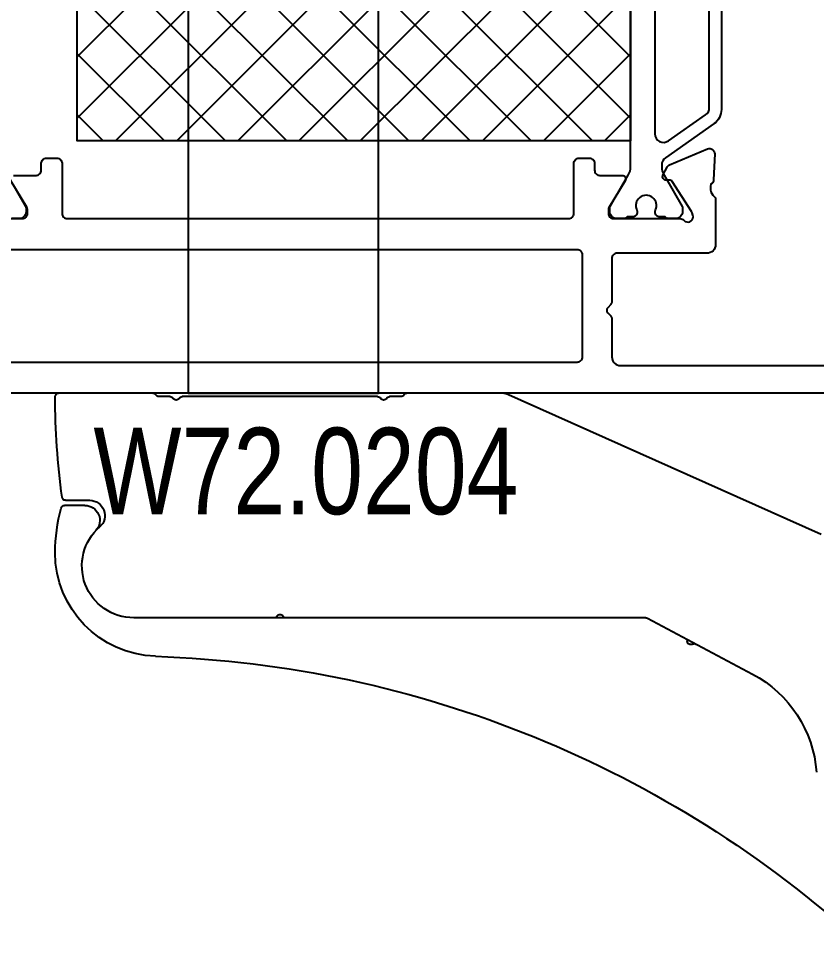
# Model space of a CAD drawing. Header units: millimetres. Extents: x -83618 to -12593, y -3271 to 55593.
# Drawn here: x -13411 to -13364.9, y -2849.8 to -2796.3 of the extents above; entities that cross this region are included whole.
import ezdxf
from ezdxf.enums import TextEntityAlignment as Align

# ---------------------------------------------------------------- set-up
doc = ezdxf.new("R2010")
doc.units = ezdxf.units.MM
doc.styles.add('ORGADATA', font='arial.ttf', dxfattribs={"oblique": 1})

# ---------------------------------------------------------------- blocks, each defined once
blk = doc.blocks.new('*U92')
at = {"color": 7, "linetype": 'Continuous'}
for p, q in [((10258.470019, 5915.431292), (10274.114642, 5931.075914)), ((10258.470019, 5918.966826), (10270.579108, 5931.075914)), ((10258.470019, 5922.50236), (10267.043574, 5931.075914)), ((10258.470019, 5926.037893), (10263.50804, 5931.075914)), ((10258.470019, 5929.573427), (10259.972506, 5931.075914)), ((10259.792311, 5931.075914), (10277.469981, 5913.398245)), ((10263.327845, 5931.075914), (10277.469981, 5916.933779)), ((10266.863379, 5931.075914), (10277.469981, 5920.469313)), ((10270.398913, 5931.075914), (10277.469981, 5924.004847)), ((10273.934447, 5931.075914), (10277.469981, 5927.54038)), ((10258.470019, 5911.895758), (10277.469981, 5930.895719)), ((10258.470019, 5928.862673), (10277.469981, 5909.862711)), ((10258.470019, 5908.360224), (10277.469981, 5927.360186)), ((10258.470019, 5925.327139), (10277.469981, 5906.327177)), ((10258.470019, 5904.82469), (10277.469981, 5923.824652)), ((10258.470019, 5921.791605), (10277.469981, 5902.791643)), ((10258.470019, 5901.289156), (10277.469981, 5920.289118)), ((10258.470019, 5918.256071), (10277.469981, 5899.256109)), ((10259.792311, 5899.075914), (10277.469981, 5916.753584)), ((10258.470019, 5914.720537), (10274.114642, 5899.075914)), ((10263.327845, 5899.075914), (10277.469981, 5913.21805)), ((10258.470019, 5911.185003), (10270.579108, 5899.075914)), ((10266.863379, 5899.075914), (10277.469981, 5909.682516)), ((10258.470019, 5907.649469), (10267.043574, 5899.075914)), ((10270.398913, 5899.075914), (10277.469981, 5906.146982)), ((10258.470019, 5904.113935), (10263.50804, 5899.075914)), ((10273.934447, 5899.075914), (10277.469981, 5902.611448)), ((10258.470019, 5900.578401), (10259.972506, 5899.075914)), ((10277.46291, 5899.068843), (10277.477052, 5899.082985))]:
    blk.add_line(p, q, dxfattribs=at)
blk = doc.blocks.new('ATN-W72-0204', base_point=(10243.87, 5878.16))
at = {"color": 1, "linetype": 'Continuous'}
for points in [[(10243.87, 5878.66), (10243.87, 5966.66, -0.414253)], [(10253.97, 5938.112786), (10253.97, 5934.26, 0.198967), (10254.057913, 5934.047823, 0.198967), (10254.270127, 5933.96), (10254.485923, 5933.96, 0.137581), (10254.641933, 5934.003756), (10256.166061, 5934.93087, -0.58523)], [(10256.47, 5934.759867), (10256.47, 5933.46, 0.414288), (10256.770076, 5933.16), (10257.17, 5933.16, -0.414288), (10257.47, 5932.859924), (10257.47, 5932.26, -0.414214), (10257.17, 5931.96), (10254.27, 5931.96, 0.414214), (10253.97, 5931.66), (10253.97, 5902.66, 0.414214), (10254.27, 5902.36), (10257.17, 5902.36, -0.414214), (10257.47, 5902.06), (10257.47, 5901.46, -0.414319), (10257.169892, 5901.16), (10256.77, 5901.16, 0.414214), (10256.47, 5900.86), (10256.47, 5899.56, -0.585393), (10256.165865, 5899.389249), (10254.641831, 5900.316306, 0.137641), (10254.485734, 5900.36), (10254.27, 5900.36, 0.414283), (10253.97, 5900.059929), (10253.97, 5896.207214, -0.213578), (10253.869866, 5895.983487, 0.6885), (10254.070179, 5895.46), (10254.161339, 5895.474243), (10254.314223, 5895.52311, 0.065543), (10254.38507, 5895.556487), (10256.111642, 5896.666026, 0.268033), (10256.203289, 5896.843853), (10256.195055, 5897.016799, -0.577679), (10256.486654, 5897.203985), (10256.943908, 5896.96824, -0.176429), (10257.083188, 5896.81738), (10257.999798, 5894.628923, -0.548886), (10257.710938, 5894.213273), (10256.216956, 5894.272603, -0.264724), (10255.965006, 5894.429606, 0.334069), (10255.175142, 5894.159983), (10252.47, 5894.16, -0.414251), (10251.97, 5894.660064), (10251.97, 5899.86, 0.41428), (10251.669932, 5900.16), (10249.135685, 5900.16, -0.198912), (10248.994264, 5900.218579), (10248.811421, 5900.401421, 0.414559), (10248.528412, 5900.401254), (10248.345736, 5900.218579, -0.198912), (10248.204315, 5900.16), (10245.97, 5900.16, 0.414214), (10245.47, 5899.66), (10245.47, 5886.06, 0.414439)]]:
    blk.add_lwpolyline(points, format="xyb", dxfattribs=at)
at = {"color": 4, "linetype": 'Continuous'}
for points in [[(10256.47641, 5935.110111), (10254.67641, 5934.070881, -0.131652), (10254.57641, 5934.044086), (10254.37, 5934.044086, -0.414214), (10253.97, 5934.444086), (10253.97, 5934.87088, -0.267949)], [(10275.655166, 5893.823157), (10260.284834, 5893.823157, -0.244698), (10259.465682, 5894.249581), (10257.495913, 5897.062703, 0.24482), (10257.086106, 5897.275914), (10256.97641, 5897.275914, 0.131741), (10256.47611, 5897.141766), (10254.67641, 5896.102709, -0.131652), (10254.57641, 5896.075914), (10254.37, 5896.075914, -0.414325), (10253.97, 5896.476067), (10253.97, 5896.875914, -0.236063), (10254.069996, 5897.075912), (10254.07, 5897.400917, -0.444534), (10254.345558, 5897.649604, -0.132059), (10254.473663, 5897.62879, 1.547233), (10254.473463, 5898.722949, -0.13206), (10254.345341, 5898.702246, -0.444404), (10254.070044, 5898.951017), (10254.07, 5899.275914, -0.267949), (10253.97, 5899.44912), (10253.97, 5899.875914, -0.414268), (10254.370074, 5900.275914), (10254.57641, 5900.275914, -0.13182), (10254.676524, 5900.249054), (10256.47641, 5899.209889, 0.131698), (10256.97659, 5899.075914), (10278.96359, 5899.075914, 0.131754)]]:
    blk.add_lwpolyline(points, format="xyb", dxfattribs=at)
at = {"color": 1, "linetype": 'Continuous'}
blk.add_lwpolyline([(10252.17, 5902.16), (10252.17, 5938.16, 0.414214), (10251.87, 5938.46), (10245.97, 5938.46, 0.41432), (10245.67, 5938.159891), (10245.67, 5902.16, 0.41432), (10245.970109, 5901.86), (10251.87, 5901.86, 0.414214), (10252.17, 5902.16)], format="xyb", close=True, dxfattribs=at)
at = {"color": 7, "linetype": 'Continuous'}
blk.add_lwpolyline([(10277.469981, 5931.075914), (10277.469981, 5899.075914), (10258.470019, 5899.075914), (10258.470019, 5931.075914), (10277.469981, 5931.075914)], close=True, dxfattribs=at)
at = {"color": 4, "linetype": 'Continuous'}
blk.add_lwpolyline([(10258.437215, 5897.408252, 0.279762), (10258.47107, 5896.890446), (10259.97933, 5894.736428, 0.244737), (10260.388947, 5894.523157), (10267.12, 5894.523157, 0.414256), (10267.62, 5895.02323), (10267.62, 5897.175914, 0.414167), (10267.12008, 5897.675914), (10258.880967, 5897.677235, 0.279762), (10258.437215, 5897.408252)], format="xyb", close=True, dxfattribs=at)
at = {"color": 7}
blk.add_blockref('*U92', (0, 0), dxfattribs=at)
blk = doc.blocks.new('ALUMINTECHNO-NEW-2AH67-ANKERS$1', base_point=(-108.517044, -124.199432))
at = {"color": 7, "linetype": 'Continuous'}
for p, q in [((-80.166977, -79.897903), (-72.01451, -98.160907)), ((-85.019425, -89.942265), (-88.252312, -83.86209)), ((-84.996015, -90.03616), (-84.996015, -119.649819)), ((-71.99714, -98.242431), (-71.99714, -103.853408)), ((-72.19714, -104.199819), (-72.19714, -104.853408)), ((-72.19714, -105.546229), (-72.19714, -116.853408)), ((-72, -105.5), (-25.5, -105.5)), ((-72, -116.5), (-72, -105.5)), ((-25.5, -116.5), (-72, -116.5)), ((-72.19714, -117.546229), (-72.19714, -118.199819)), ((-71.99714, -118.546229), (-71.99714, -123.999819)), ((-78.496015, -122.476659), (-78.496015, -123.654568)), ((-78.19714, -123.599681), (-78.19714, -122.199819))]:
    blk.add_line(p, q, dxfattribs=at)
for centre, radius, start, end in [((-150.876288, -120.507564), 63.688507, 1.898023, 42.393026), ((-94.432945, -87.148391), 7, 28, 85.897765), ((-86.688763, -87.228708), 0.2, 328, 28), ((-86.349544, -87.440676), 0.2, 148, 268), ((-86.363504, -87.840432), 0.2, 28, 88), ((-85.196015, -90.03616), 0.2, 0, 28), ((-72.19714, -98.242431), 0.2, 0, 24.055623), ((-71.99714, -104.199819), 0.2, 120, 180), ((-72.19714, -103.853408), 0.2, 300, 0), ((-72.39714, -104.853408), 0.2, 300, 0), ((-72.19714, -105.199819), 0.2, 120, 240), ((-72.39714, -105.546229), 0.2, 0, 60), ((-84.796015, -110.853408), 0.2, 180, 240), ((-84.996015, -111.199819), 0.2, 300, 60), ((-84.796015, -111.546229), 0.2, 120, 180), ((-72.19714, -117.199819), 0.2, 120, 240), ((-72.39714, -116.853408), 0.2, 300, 0), ((-72.39714, -117.546229), 0.2, 0, 60), ((-71.99714, -118.199819), 0.2, 180, 240), ((-81.226015, -118.199432), 6, 181.898023, 270), ((-72.19714, -118.546229), 0.2, 0, 60), ((-81.996015, -119.649819), 3, 180, 318.881674), ((-79.074782, -122.199819), 0.877641, 0, 138.881674), ((-79.360709, -122.476659), 0.864694, 0, 132.991704), ((-77.99714, -123.599681), 0.2, 180, 262.369228), ((-81.226015, -114.546665), 9.652767, 270, 285.524268), ((-78.696015, -123.654568), 0.2, 285.524268, 0), ((-71.99714, -78.81526), 45.384559, 262.369228, 269.76322), ((-72.19714, -123.999819), 0.2, 273.56742, 0)]:
    blk.add_arc(centre, radius, start, end, dxfattribs=at)

msp = doc.modelspace()

# ---------------------------------------------------------------- block references
at = {"color": 7, "xscale": -1, "yscale": -1, "rotation": 270}
msp.add_blockref('ATN-W72-0204', (-13354.71744, -2817.97937), dxfattribs=at)
at = {"color": 7, "extrusion": (0, 0, -1), "rotation": 90}
msp.add_blockref('ALUMINTECHNO-NEW-2AH67-ANKERS$1', (13408.91687, -2854.49641), dxfattribs=at)

# ---------------------------------------------------------------- texts
at = {"color": 40, "style": 'ORGADATA', "width": 0.772222}
msp.add_text('W72.0204', height=5, dxfattribs=at).set_placement((-13382.11481, -2824.97937), align=Align.RIGHT)

doc.saveas('drawing.dxf')
